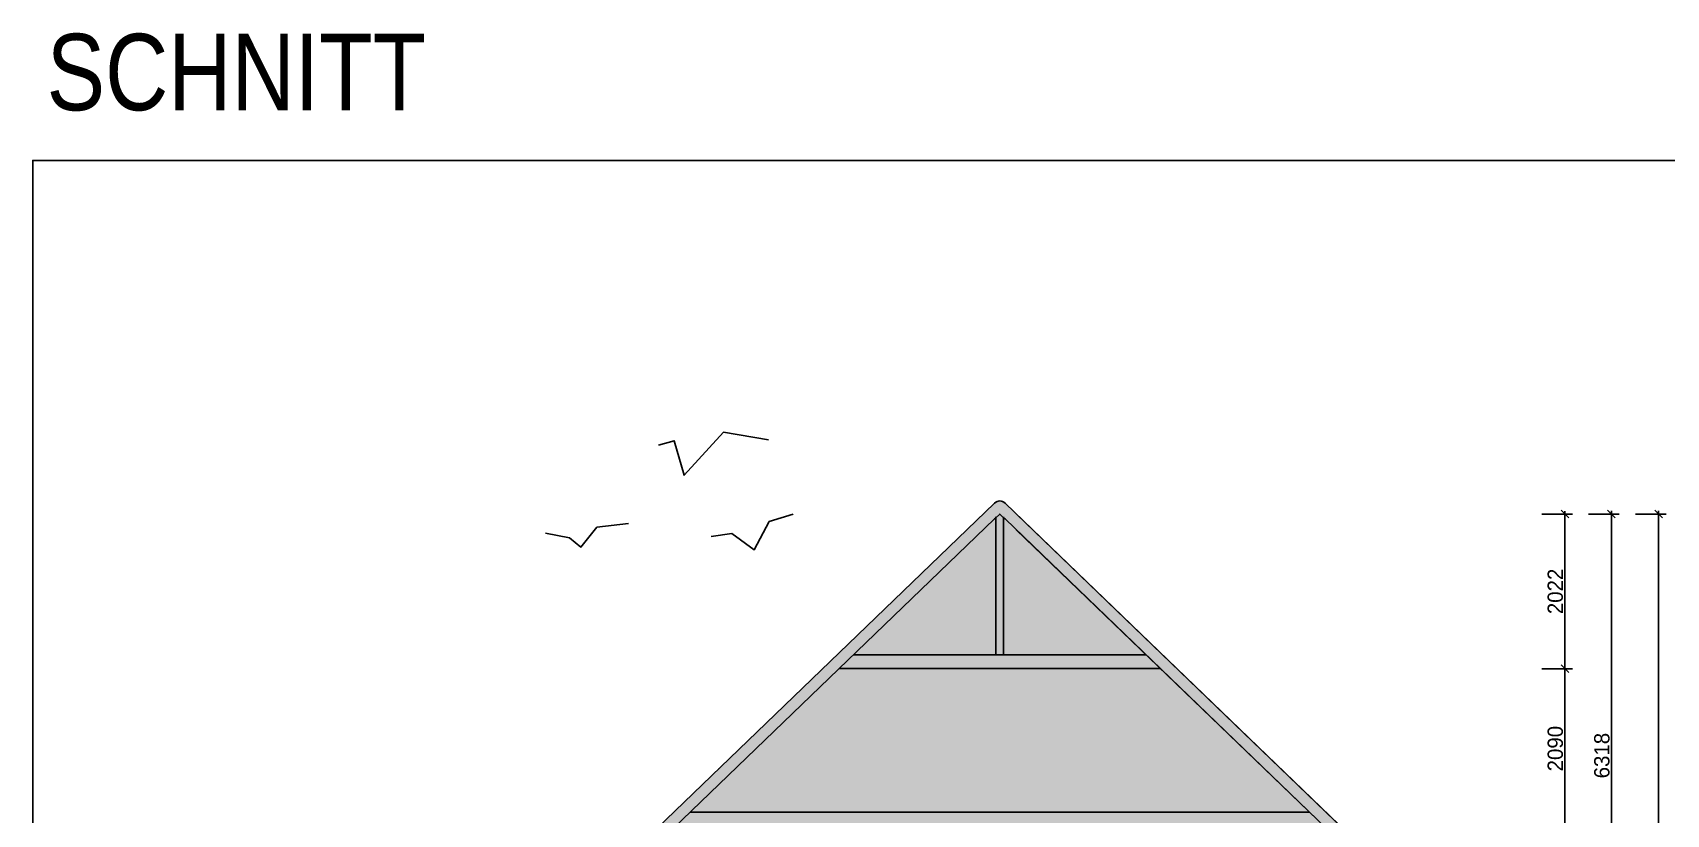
# Model space of a CAD drawing. Header units: metres. Extents: x 2773 to 296211, y -82189 to 61223.
# Drawn here: x 62707 to 84071, y -69876 to -59654 of the extents above; entities that cross this region are included whole.
import ezdxf

# ---------------------------------------------------------------- set-up
doc = ezdxf.new("R2010")
doc.units = ezdxf.units.M
doc.header["$LTSCALE"] = 0.5
doc.header["$PDMODE"] = 3
doc.layers.add('-help', color=4, linetype='Continuous', plot=False)
doc.layers.add('KON_HL', color=4, linetype='Continuous', plot=False)
for name, color, linetype in [('AM_6', 7, 'Continuous'), ('KON_025', 1, 'Continuous'), ('KON_050', 5, 'Continuous'), ('KON_SCHRAFF', 1, 'Continuous'), ('schnitte', 250, 'Continuous')]:
    doc.layers.add(name, color=color, linetype=linetype)
doc.styles.add('Arial Narrow 3 skalliert', font='ARIALN.TTF', dxfattribs={"height": 3})
doc.styles.add('Century_Gothic', font='GOTHIC.TTF')
doc.dimstyles.new('M - 20 - HTL HALLSTATT$0', dxfattribs={"dimscale": 200, "dimtxt": 1.5, "dimasz": 0.5, "dimexe": 0.5, "dimexo": 0.2, "dimgap": 0.1, "dimtad": 1, "dimdec": 1, "dimdsep": 46, "dimtxsty": 'Century_Gothic', "dimblk": 'OBLIQUE', "dimcen": 0, "dimdle": 0.2, "dimclrd": 256, "dimclre": 256, "dimclrt": 256, "dimadec": 1, "dimazin": 0, "dimtfac": 1, "dimtdec": 1, "dimtix": 1, "dimtofl": 0, "dimtmove": 2, "dimatfit": 3, "dimldrblk": 'DOT', "dimfxl": 1.5, "dimfxlon": 1, "dimlwd": -1, "dimlwe": -1, "dimarcsym": 0})

# ---------------------------------------------------------------- blocks, each defined once
blk = doc.blocks.new('_Oblique')
at = {"color": 0, "linetype": 'ByBlock', "lineweight": -2}
blk.add_line((-0.5, -0.5), (0.5, 0.5), dxfattribs=at)
blk = doc.blocks.new('*D364')
at = {"layer": 'Defpoints', "color": 0, "transparency": 16777216}
for p in [(75580, -67972), (82745, -67972), (75491, -70062)]:
    blk.add_point(p, dxfattribs=at)
at = {"layer": 'KON_SCHRAFF', "transparency": 16777216}
for p, q in [((82745, -70102), (82745, -67932)), ((82445, -67972), (82845, -67972)), ((82445, -70062), (82845, -70062))]:
    blk.add_line(p, q, dxfattribs=at)
at = {"layer": 'KON_SCHRAFF', "transparency": 16777216, "xscale": 100, "yscale": 100, "zscale": 100}
for p, rotation in [((82745, -67972), 90), ((82745, -70062), 270)]:
    blk.add_blockref('_Oblique', p, dxfattribs=dict(at, rotation=rotation))
at = {"layer": 'KON_SCHRAFF', "transparency": 16777216, "insert": (82620, -69017), "char_height": 200, "attachment_point": 5, "rotation": 90, "style": 'Century_Gothic'}
blk.add_mtext('2090', dxfattribs=at)
blk = doc.blocks.new('_Dot')
at = {"color": 0, "linetype": 'ByBlock', "lineweight": -2}
blk.add_line((-0.5, 0), (-1, 0), dxfattribs=at)
at = {"color": 0, "linetype": 'ByBlock', "const_width": 0.5}
blk.add_lwpolyline([(-0.25, 0, 1), (0.25, 0, 1)], format="xyb", close=True, dxfattribs=at)
blk = doc.blocks.new('*D365')
at = {"layer": 'Defpoints', "color": 0, "transparency": 16777216}
for p in [(75580, -65950), (82745, -65950), (75580, -67972)]:
    blk.add_point(p, dxfattribs=at)
at = {"layer": 'KON_SCHRAFF', "transparency": 16777216}
for p, q in [((82445, -65950), (82845, -65950)), ((82745, -68012), (82745, -65910)), ((82445, -67972), (82845, -67972))]:
    blk.add_line(p, q, dxfattribs=at)
at = {"layer": 'KON_SCHRAFF', "transparency": 16777216, "xscale": 100, "yscale": 100, "zscale": 100}
for p, rotation in [((82745, -65950), 90), ((82745, -67972), 270)]:
    blk.add_blockref('_Oblique', p, dxfattribs=dict(at, rotation=rotation))
at = {"layer": 'KON_SCHRAFF', "transparency": 16777216, "insert": (82620, -66961), "char_height": 200, "attachment_point": 5, "rotation": 90, "style": 'Century_Gothic'}
blk.add_mtext('2022', dxfattribs=at)
blk = doc.blocks.new('*D367')
at = {"layer": 'Defpoints', "color": 0, "transparency": 16777216}
for p in [(75355, -65949), (83354, -65949), (81915, -72267)]:
    blk.add_point(p, dxfattribs=at)
at = {"layer": 'KON_SCHRAFF', "transparency": 16777216}
for p, q in [((83054, -65949), (83454, -65949)), ((83354, -72307), (83354, -65909)), ((83054, -72267), (83454, -72267))]:
    blk.add_line(p, q, dxfattribs=at)
at = {"layer": 'KON_SCHRAFF', "transparency": 16777216, "xscale": 100, "yscale": 100, "zscale": 100}
for p, rotation in [((83354, -65949), 90), ((83354, -72267), 270)]:
    blk.add_blockref('_Oblique', p, dxfattribs=dict(at, rotation=rotation))
at = {"layer": 'KON_SCHRAFF', "transparency": 16777216, "insert": (83229, -69108), "char_height": 200, "attachment_point": 5, "rotation": 90, "style": 'Century_Gothic'}
blk.add_mtext('6318', dxfattribs=at)
blk = doc.blocks.new('*D368')
at = {"layer": 'Defpoints', "color": 0, "transparency": 16777216}
for p in [(75355, -65949), (83969, -65949), (81415, -77772)]:
    blk.add_point(p, dxfattribs=at)
at = {"layer": 'KON_SCHRAFF', "transparency": 16777216}
for p, q in [((83669, -65949), (84069, -65949)), ((83969, -77812), (83969, -65909)), ((83669, -77772), (84069, -77772))]:
    blk.add_line(p, q, dxfattribs=at)
at = {"layer": 'KON_SCHRAFF', "transparency": 16777216, "xscale": 100, "yscale": 100, "zscale": 100}
for p, rotation in [((83969, -65949), 90), ((83969, -77772), 270)]:
    blk.add_blockref('_Oblique', p, dxfattribs=dict(at, rotation=rotation))
at = {"layer": 'KON_SCHRAFF', "transparency": 16777216, "insert": (83844, -71861), "char_height": 200, "attachment_point": 5, "rotation": 90, "style": 'Century_Gothic'}
blk.add_mtext('11822', dxfattribs=at)

msp = doc.modelspace()

# ---------------------------------------------------------------- hatches: boundary and pattern name
at = {"layer": 'KON_SCHRAFF', "true_color": 0xc5b7aa, "transparency": 33554687}
h = msp.add_hatch(color=9, dxfattribs=at)
h.dxf.hatch_style = 1
h.paths.add_polyline_path([(75570.33, -65947.22), (75424.38, -65806.06, 0.40332803), (75285.62, -65806.06), (72384.71, -68600.59), (72384.71, -68808.3), (75285.62, -66013.77, -0.0608622), (75305, -65999.19), (75355, -65949.19), (75405, -65999.19, -0.06086044), (75424.38, -66013.77), (79626.14, -70061.81), (79714.71, -70061.81), (79714.71, -70147.14), (81260.78, -71636.65), (81734.71, -72093.22), (81734.71, -71885.53)])
h.paths.add_polyline_path([(72384.71, -68808.3), (72384.71, -68600.59), (68974.71, -71885.53), (68974.71, -72093.25), (71054.71, -70089.53), (71054.71, -70061.81), (71083.48, -70061.81)])
h.paths.add_polyline_path([(68974.71, -72093.25), (68974.71, -71885.53), (68794.71, -72058.93), (68794.71, -72266.65)])
h.paths.add_polyline_path([(68794.71, -72058.93), (68597.1, -72249.3), (68597.1, -72457.01), (68794.71, -72266.65)])
h.paths.add_polyline_path([(81914.71, -72058.93), (81734.71, -71885.53), (81734.71, -72093.23), (81914.71, -72266.65)])
h.paths.add_polyline_path([(82112.32, -72249.3), (81914.71, -72058.93), (81914.71, -72266.65), (82112.32, -72457.01)])
at = {"layer": 'KON_SCHRAFF', "true_color": 0xc5b7aa, "transparency": 33554457}
h = msp.add_hatch(color=9, dxfattribs=at)
h.dxf.hatch_style = 1
h.paths.add_polyline_path([(75355, -65949.19), (68794.71, -72266.65), (68794.71, -77771.93), (81914.71, -77771.93), (81914.71, -72266.65)])
at = {"layer": 'KON_SCHRAFF', "true_color": 0xb5a392, "transparency": 33554480}
h = msp.add_hatch(color=253, dxfattribs=at)
h.dxf.hatch_style = 1
h.paths.add_polyline_path([(77268.55, -67790.88), (73440.87, -67790.88), (73254.01, -67970.88), (77455.4, -67970.88)], flags=17)
h.paths.add_polyline_path([(75405, -65999.19), (75355, -65949.19), (75305, -65999.19), (75305, -67790.88), (75405, -67790.88)], flags=17)
h.paths.add_polyline_path([(78822.8, -69881.81), (71886.61, -69881.81), (71886.61, -70061.81), (78822.8, -70061.81)], flags=17)
h.paths.add_polyline_path([(75446.31, -70061.81), (75266.31, -70061.81), (75266.31, -71636.65), (75266.31, -72266.65), (75448.23, -72266.65), (75448.23, -71636.65), (75446.31, -71636.65)], flags=17)
h.paths.add_polyline_path([(71706.61, -69881.81), (71270.33, -69881.81), (71083.48, -70061.81), (71234.71, -70061.81), (71706.61, -70061.81)], flags=17)
h.paths.add_polyline_path([(71886.61, -70061.81), (71706.61, -70061.81), (70071.97, -71636.65), (70251.97, -71636.65)], flags=17)
h.paths.add_polyline_path([(79401.77, -69845.86), (71307.65, -69845.86), (71270.33, -69881.81), (71706.61, -69881.81), (71886.61, -69881.81), (78822.8, -69881.81), (79439.08, -69881.81)], flags=17)

# ---------------------------------------------------------------- linework, layer by layer
at = {"layer": '-help'}
msp.add_lwpolyline([(90609.01, -61325.75), (62707.36, -61325.75), (62707.36, -82189.17), (90609.01, -82189.17)], close=True, dxfattribs=at)
at = {"layer": 'KON_025'}
for points in [[(72253.92, -68726.58), (72253.92, -68726.28)], [(78459.17, -68730.12), (78459.17, -68729.82)], [(72016.19, -68955.59), (72016.19, -68955.3)], [(78696.89, -68959.13), (78696.89, -68958.84)], [(71778.47, -69184.59), (71778.47, -69184.33)], [(78815.76, -69073.63), (78815.76, -69073.36)], [(71540.74, -69413.6), (71540.74, -69413.36)], [(71680.4, -69279.07), (71680.4, -69278.82)], [(79120.52, -69367.21), (79120.52, -69366.97)], [(79296.83, -69537.06), (79296.83, -69536.83)], [(71243.11, -69700.32), (71243.11, -69700.1)], [(79594.46, -69823.78), (79594.46, -69823.57)], [(71066.8, -69870.16), (71066.8, -69869.96)]]:
    msp.add_lwpolyline(points, dxfattribs=at)
at = {"layer": 'KON_050'}
for points in [[(81914.71, -72058.93), (81914.71, -72058.93), (75424.38, -65806.06, 0.40332803), (75285.62, -65806.06), (68597.1, -72249.3)], [(75305, -65999.19, 0.0608622), (75285.62, -66013.77), (71083.48, -70061.81)], [(79626.14, -70061.81), (75424.38, -66013.77, 0.06086044), (75405, -65999.19)]]:
    msp.add_lwpolyline(points, format="xyb", dxfattribs=at)
for points in [[(75305, -67790.88), (75305, -65999.19), (75355, -65949.19), (75405, -65999.19), (75405, -67790.88)], [(75570.33, -65947.22), (82112.32, -72249.3)], [(75246.9, -66051.09), (75246.89, -66051.08)], [(75462.52, -66051.09), (75462.52, -66051.08)], [(75570.33, -66154.94), (79625.94, -70061.81)], [(73440.87, -67790.88), (77268.55, -67790.88)], [(73254.01, -67970.88), (77455.4, -67970.88)], [(71307.65, -69845.86), (79401.77, -69845.86)]]:
    msp.add_lwpolyline(points, dxfattribs=at)
at = {"layer": 'KON_HL'}
for points in [[(75355, -67790.88), (75305, -67790.88), (75305, -65985.79)], [(75355, -67790.88), (75405, -67790.88), (75405, -65985.79)], [(75355, -67790.88), (73440.87, -67790.88), (77268.55, -67790.88)]]:
    msp.add_lwpolyline(points, dxfattribs=at)
at = {"layer": 'schnitte'}
for points in [[(72327.86, -64978.22), (71740.8, -64880.45), (71227.12, -65442.62), (71097.78, -64991.34), (70891.14, -65050.57)], [(72651.94, -65948.71), (72339.77, -66048.25), (72143.77, -66415.45), (71849.8, -66203.29), (71580.29, -66244.09)], [(70498.87, -66071.28), (70086.23, -66120.84), (69876.99, -66380.38), (69726.01, -66258.66), (69415.23, -66200.14)]]:
    msp.add_lwpolyline(points, dxfattribs=at)

# ---------------------------------------------------------------- texts
at = {"layer": 'AM_6', "insert": (62890.42, -59669.14), "char_height": 1000, "width": 8521.8574, "attachment_point": 1, "style": 'Arial Narrow 3 skalliert'}
msp.add_mtext('SCHNITT', dxfattribs=at)

# ---------------------------------------------------------------- dimensions: what is measured, and where the dimension line sits
at = {"layer": 'KON_SCHRAFF'}
for base, p1, text, picture, middle in [((83354.46, -65949.19), (81914.71, -72266.65), '6318', '*D367', (83229.42, -69107.92)), ((83969.22, -65949.19), (81414.71, -77771.93), '11822', '*D368', (83844.19, -71860.56))]:
    dim = msp.add_linear_dim(base=base, p1=p1, p2=(75355, -65949.19), angle=90, text=text, dimstyle='M - 20 - HTL HALLSTATT$0', override={"dimtxt": 1}, dxfattribs=at)
    dim.commit()
    dim.dimension.update_dxf_attribs({"geometry": picture, "text_midpoint": middle})
for base, p1, p2, picture, middle in [((82745.04, -65949.81), (75579.52, -67971.81), (75579.82, -65949.81), '*D365', (82620.01, -66960.81)), ((82745.04, -67971.81), (75491.12, -70061.81), (75579.52, -67971.81), '*D364', (82620.01, -69016.81))]:
    dim = msp.add_linear_dim(base=base, p1=p1, p2=p2, angle=90, dimstyle='M - 20 - HTL HALLSTATT$0', override={"dimtxt": 1}, dxfattribs=at)
    dim.commit()
    dim.dimension.update_dxf_attribs({"geometry": picture, "text_midpoint": middle})

doc.saveas('drawing.dxf')
